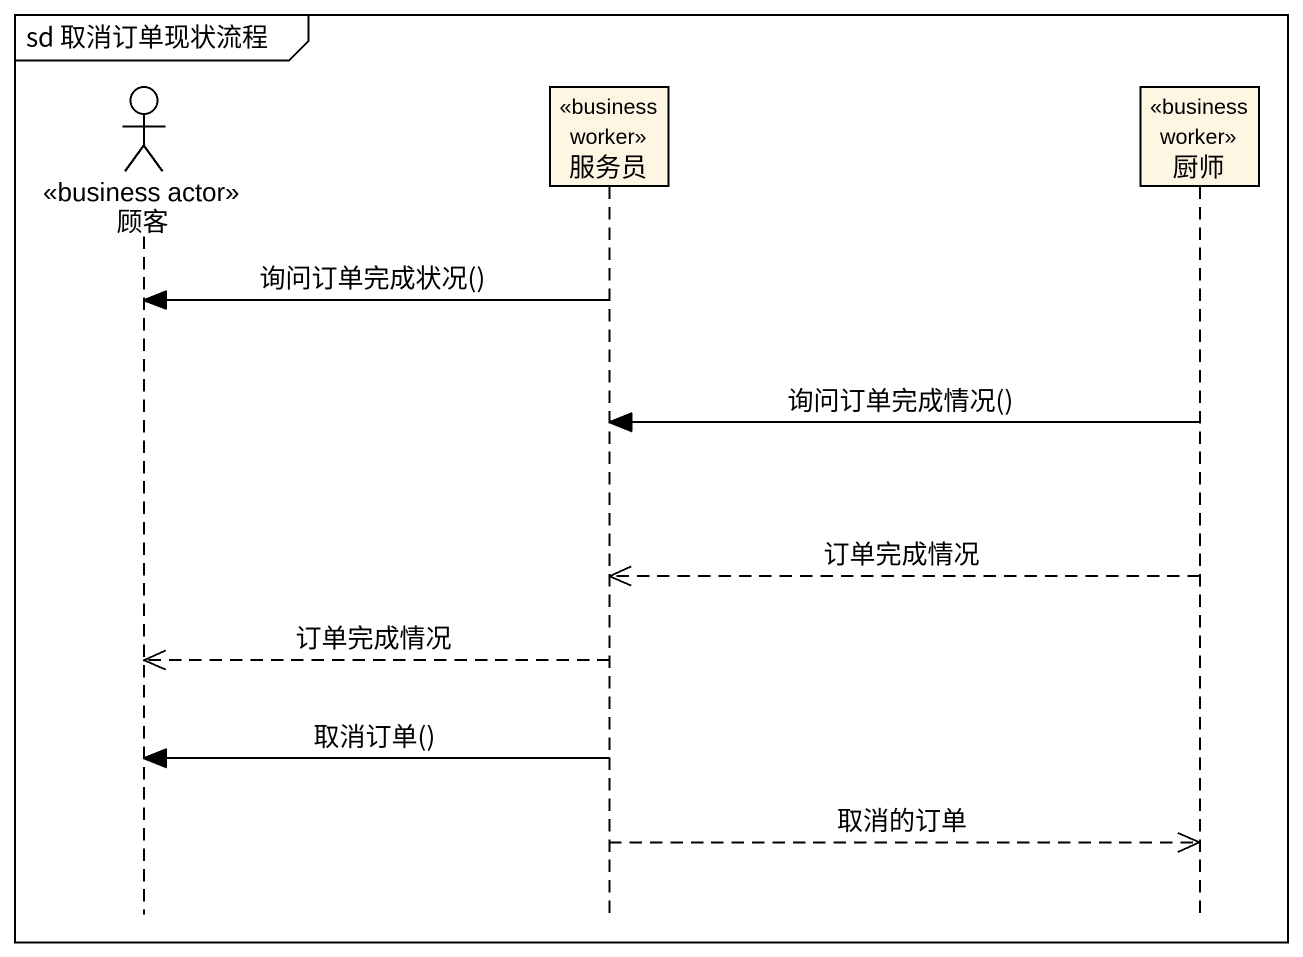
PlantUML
@startuml
mainframe sd 取消订单现状流程
hide footbox
actor 顾客 <<business actor>>
participant 服务员 <<business worker>>
participant 厨师 <<business worker>>

服务员 -> 顾客 : 询问订单完成状况()
厨师 -> 服务员 : 询问订单完成情况()
厨师 -->> 服务员 : 订单完成情况
服务员 -->> 顾客 : 订单完成情况
服务员 -> 顾客 : 取消订单()
服务员 -->> 厨师 : 取消的订单
@enduml
